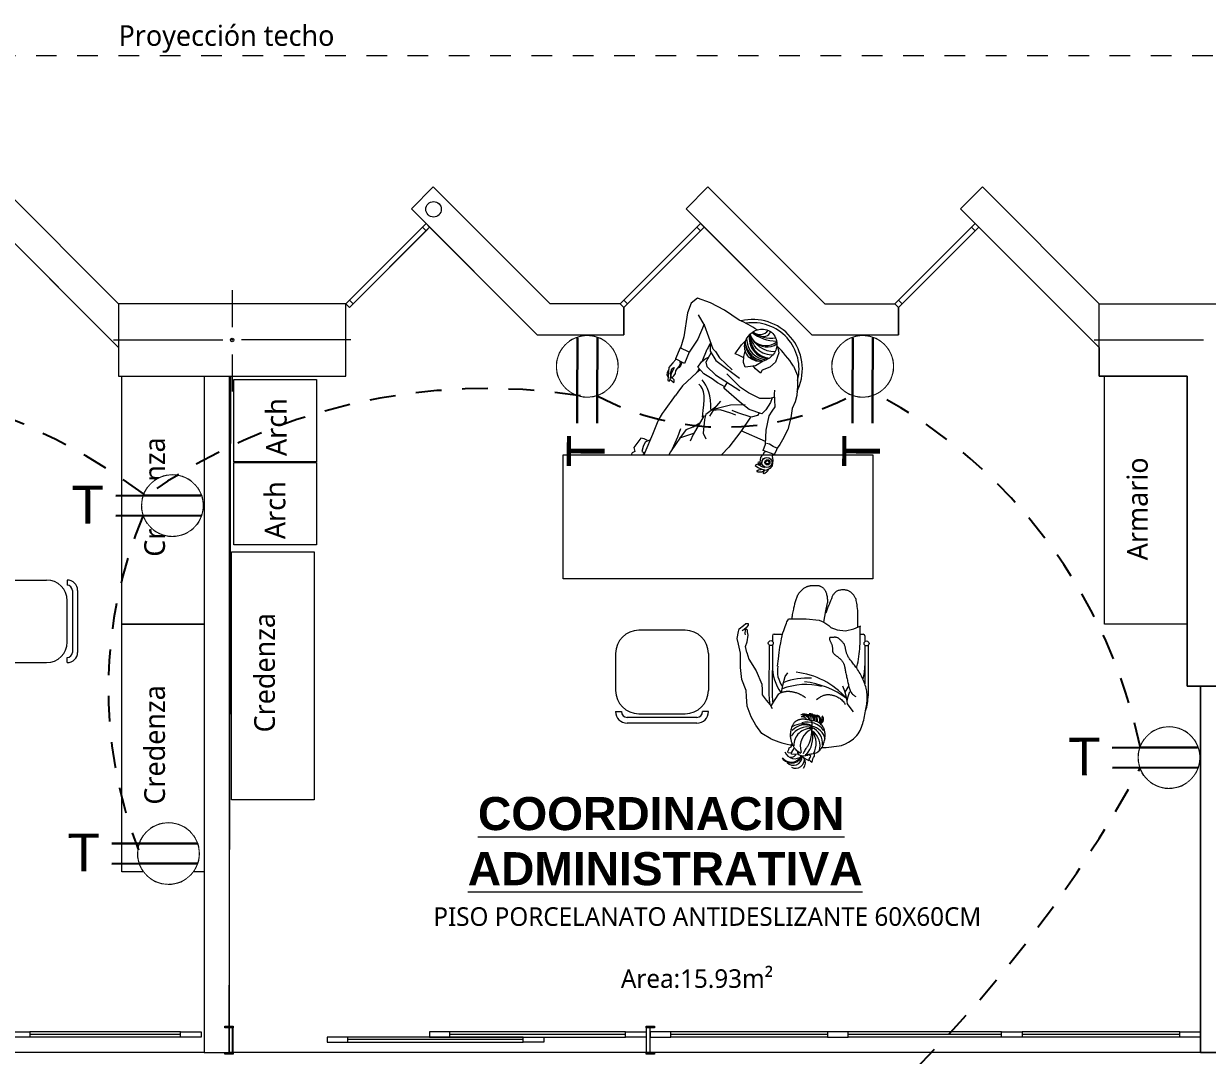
# Model space of a CAD drawing. Header units: metres. Extents: x -17 to 101, y 0 to 79.
# Drawn here: x 65.5 to 71.23, y 26.3 to 31.29 of the extents above; entities that cross this region are included whole.
import ezdxf

# ---------------------------------------------------------------- set-up
doc = ezdxf.new("R2010")
doc.units = ezdxf.units.M
doc.set_wipeout_variables(frame=1)
doc.linetypes.add('CONTINUA', pattern=[0])
doc.linetypes.add('HIDDEN2', pattern=[0.1875, 0.125, -0.0625])
doc.layers.add('Cotas varias El', color=253, linetype='Continuous', lineweight=13)
doc.layers.add('TOMACORRIENTE', color=5, linetype='HIDDEN2', lineweight=30)
doc.styles.add('Generales', font='trebuc.ttf', dxfattribs={"height": 0.1})
doc.styles.add('Santa Rosa 1 50', font='trebuc.ttf')
doc.styles.add('style1', font='arial.ttf', dxfattribs={"height": 0.35})

# ---------------------------------------------------------------- blocks, each defined once
blk = doc.blocks.new('Tomacorriente con puesta a tierra')
at = {"layer": 'TOMACORRIENTE'}
blk.add_lwpolyline([(0.111, 0.0379), (0.1065, 0.0493), (0.1007, 0.0601), (0.0939, 0.0703), (0.086, 0.0798), (0.0772, 0.0883), (0.0676, 0.0959), (0.0572, 0.1024), (0.0462, 0.1079), (0.0346, 0.1121), (0.0227, 0.1151), (0.0106, 0.1168), (-0.0017, 0.1173), (-0.014, 0.1165), (-0.0261, 0.1144), (-0.0379, 0.111), (-0.0493, 0.1065), (-0.0601, 0.1007), (-0.0703, 0.0939), (-0.0798, 0.086), (-0.0883, 0.0772), (-0.0959, 0.0676), (-0.1024, 0.0572), (-0.1079, 0.0462), (-0.1121, 0.0346), (-0.1151, 0.0227), (-0.1168, 0.0106), (-0.1173, -0.0017), (-0.1165, -0.014), (-0.1144, -0.0261), (-0.111, -0.0379), (-0.1065, -0.0493), (-0.1007, -0.0601), (-0.0939, -0.0703), (-0.086, -0.0798), (-0.0772, -0.0883), (-0.0676, -0.0959), (-0.0572, -0.1024), (-0.0462, -0.1079), (-0.0346, -0.1121), (-0.0227, -0.1151), (-0.0106, -0.1168), (0.0017, -0.1173), (0.014, -0.1165), (0.0261, -0.1144), (0.0379, -0.111), (0.0493, -0.1065), (0.0601, -0.1007), (0.0703, -0.0939), (0.0798, -0.086), (0.0883, -0.0772), (0.0959, -0.0676), (0.1024, -0.0572), (0.1079, -0.0462), (0.1121, -0.0346), (0.1151, -0.0227), (0.1168, -0.0106), (0.1173, 0.0017), (0.1165, 0.014), (0.1144, 0.0261)], close=True, dxfattribs=at)
at = {"layer": 'TOMACORRIENTE', "color": 5, "linetype": 'CONTINUA', "style": 'style1', "text_generation_flag": 4}
blk.add_text('T', height=0.1466, rotation=180, dxfattribs=at).set_placement((0.3906, -0.0687))
blk.add_wipeout([(0.111, 0.0379), (0.1065, 0.0493), (0.1007, 0.0601), (0.0939, 0.0703), (0.086, 0.0798), (0.0772, 0.0883), (0.0676, 0.0959), (0.0572, 0.1024), (0.0462, 0.1079), (0.0346, 0.1121), (0.0227, 0.1151), (0.0106, 0.1168), (-0.0017, 0.1173), (-0.014, 0.1165), (-0.0261, 0.1144), (-0.0379, 0.111), (-0.0493, 0.1065), (-0.0601, 0.1007), (-0.0703, 0.0939), (-0.0798, 0.086), (-0.0883, 0.0772), (-0.0959, 0.0676), (-0.1024, 0.0572), (-0.1079, 0.0462), (-0.1121, 0.0346), (-0.1151, 0.0227), (-0.1168, 0.0106), (-0.1173, -0.0017), (-0.1165, -0.014), (-0.1144, -0.0261), (-0.111, -0.0379), (-0.1065, -0.0493), (-0.1007, -0.0601), (-0.0939, -0.0703), (-0.086, -0.0798), (-0.0772, -0.0883), (-0.0676, -0.0959), (-0.0572, -0.1024), (-0.0462, -0.1079), (-0.0346, -0.1121), (-0.0227, -0.1151), (-0.0106, -0.1168), (0.0017, -0.1173), (0.014, -0.1165), (0.0261, -0.1144), (0.0379, -0.111), (0.0493, -0.1065), (0.0601, -0.1007), (0.0703, -0.0939), (0.0798, -0.086), (0.0883, -0.0772), (0.0959, -0.0676), (0.1024, -0.0572), (0.1079, -0.0462), (0.1121, -0.0346), (0.1151, -0.0227), (0.1168, -0.0106), (0.1173, 0.0017), (0.1165, 0.014), (0.1144, 0.0261)]).dxf.layer = 'TOMACORRIENTE'
at = {"layer": 'TOMACORRIENTE', "color": 5, "linetype": 'CONTINUA'}
for p, q in [((-0.1107, 0.0388), (0.2197, 0.0388)), ((-0.1107, -0.0388), (0.2197, -0.0388))]:
    blk.add_line(p, q, dxfattribs=at)

msp = doc.modelspace()

# ---------------------------------------------------------------- linework, layer by layer
at = {"layer": 'Cotas varias El', "linetype": 'Continuous'}
for p, q in [((67.0577, 29.934), (67.4466, 30.3229)), ((67.093, 29.934), (67.4466, 30.2875)), ((67.4466, 30.3229), (67.4289, 30.3052)), ((67.4289, 30.3052), (67.4466, 30.2875)), ((67.4466, 30.3229), (67.4642, 30.3052)), ((67.4466, 30.2875), (67.4642, 30.3052)), ((68.3877, 29.9339), (68.7766, 30.3228)), ((68.423, 29.9339), (68.7766, 30.2875)), ((68.7766, 30.3228), (68.7589, 30.3052)), ((68.7589, 30.3052), (68.7766, 30.2875)), ((68.7766, 30.3228), (68.7943, 30.3052)), ((68.7766, 30.2875), (68.7943, 30.3052)), ((69.7177, 29.9339), (70.1066, 30.3228)), ((69.7531, 29.9339), (70.1066, 30.2875)), ((70.1066, 30.3228), (70.0889, 30.3052)), ((70.0889, 30.3052), (70.1066, 30.2875)), ((70.1066, 30.3228), (70.1243, 30.3052)), ((70.1066, 30.2875), (70.1243, 30.3052)), ((66.5077, 30.0005), (66.5077, 29.8205)), ((67.0753, 29.9163), (67.0577, 29.934)), ((67.093, 29.934), (67.0753, 29.9516)), ((67.0753, 29.9163), (67.093, 29.934)), ((68.423, 29.9339), (68.4054, 29.9516)), ((68.4054, 29.9163), (68.423, 29.9339)), ((69.7531, 29.9339), (69.7354, 29.9516)), ((69.7354, 29.9163), (69.7531, 29.9339)), ((65.9327, 29.759), (66.4627, 29.759)), ((67.0827, 29.759), (66.5527, 29.759)), ((70.6827, 29.759), (71.2127, 29.759)), ((66.5077, 29.689), (66.5077, 29.509)), ((66.5077, 26.4298), (66.5077, 26.3098)), ((68.5327, 26.3098), (68.5327, 26.4298)), ((66.2576, 26.4098), (65.5276, 26.4098)), ((66.2576, 26.3973), (65.5276, 26.3973)), ((66.2576, 26.3848), (65.5276, 26.3848)), ((67.9177, 26.3848), (67.0677, 26.3848)), ((67.9177, 26.3723), (67.0677, 26.3723)), ((68.4127, 26.4098), (67.5627, 26.4098)), ((68.4127, 26.3973), (67.5627, 26.3973)), ((67.5627, 26.3848), (68.4127, 26.3848)), ((69.391, 26.4098), (68.6327, 26.4098)), ((69.391, 26.3973), (68.6327, 26.3973)), ((69.391, 26.3848), (68.6327, 26.3848)), ((70.2343, 26.4098), (69.491, 26.4098)), ((70.2343, 26.3973), (69.491, 26.3973)), ((70.2343, 26.3848), (69.491, 26.3848)), ((71.0977, 26.4098), (70.3343, 26.4098)), ((71.0977, 26.3973), (70.3343, 26.3973)), ((71.0977, 26.3848), (70.3343, 26.3848)), ((67.0677, 26.3598), (67.9177, 26.3598))]:
    msp.add_line(p, q, dxfattribs=at)
at = {"layer": 'Cotas varias El', "ltscale": 0.05}
for p, q in [((68.3877, 29.9339), (68.4054, 29.9163)), ((68.3877, 29.9339), (68.4054, 29.9163)), ((69.7177, 29.9339), (69.7354, 29.9163)), ((69.7177, 29.9339), (69.7354, 29.9163)), ((68.4054, 29.9163), (68.4054, 29.7839)), ((69.7354, 29.9163), (69.7354, 29.7839)), ((67.9855, 29.7839), (68.4054, 29.7839))]:
    msp.add_line(p, q, dxfattribs=at)
at = {"layer": 'Cotas varias El'}
for p, q in [((68.7954, 29.8299), (68.7658, 29.8806)), ((68.7931, 29.8349), (68.7628, 29.763)), ((68.8381, 29.7139), (68.7954, 29.8299)), ((68.7628, 29.763), (68.7218, 29.6999)), ((68.6779, 29.7209), (68.6555, 29.6671)), ((68.7218, 29.6999), (68.6779, 29.7209)), ((68.7218, 29.6999), (68.6983, 29.6446)), ((68.7837, 29.6552), (68.809, 29.7137)), ((68.8229, 29.741), (68.8236, 29.7051)), ((68.8236, 29.7051), (68.8504, 29.6596)), ((68.6983, 29.6446), (68.6555, 29.6671)), ((68.8504, 29.6596), (68.9655, 29.5737)), ((68.7619, 29.6048), (68.7689, 29.6211)), ((69.244, 29.5102), (69.2495, 29.5231)), ((68.8638, 29.4289), (68.8359, 29.4213)), ((68.9217, 29.4435), (68.8638, 29.4289)), ((68.9929, 29.4457), (68.9217, 29.4435)), ((69.0915, 29.2679), (68.9732, 29.3191)), ((69.1246, 28.3276), (69.1245, 28.3006)), ((69.1326, 28.3356), (69.1741, 28.3355)), ((69.5499, 28.3342), (69.5646, 28.3342)), ((69.5726, 28.3262), (69.5725, 28.2991)), ((69.1084, 28.2827), (69.1076, 28.0387)), ((69.1244, 28.2827), (69.1236, 28.0387)), ((69.5724, 28.2812), (69.5718, 28.0949)), ((69.5884, 28.2812), (69.5876, 28.0372)), ((69.0009, 28.2465), (69.0098, 28.2146)), ((69.0098, 28.2146), (69.0451, 28.1581)), ((69.0451, 28.1581), (69.0732, 28.0922)), ((69.0732, 28.0922), (69.0755, 28.0659)), ((69.0755, 28.0659), (69.075, 28.0412)), ((69.075, 28.0412), (69.0946, 28.0147)), ((69.0946, 28.0147), (69.113, 27.9928)), ((69.113, 27.9928), (69.1226, 27.9758)), ((69.517, 27.959), (69.487, 28)), ((69.0442, 27.8952), (69.0208, 27.9354)), ((69.0728, 27.854), (69.0442, 27.8952)), ((69.116, 27.8276), (69.0728, 27.854)), ((66.3727, 26.3098), (66.4927, 26.3098)), ((71.1977, 26.3098), (71.3177, 26.3098))]:
    msp.add_line(p, q, dxfattribs=at)
at = {"layer": 'Cotas varias El', "linetype": 'ByBlock'}
for p, q in [((65.4089, 28.597), (65.6089, 28.597)), ((65.7089, 28.597), (65.7089, 28.572)), ((65.7089, 28.297), (65.7089, 28.497)), ((65.7339, 28.547), (65.7339, 28.247)), ((65.7589, 28.547), (65.7589, 28.247)), ((68.7021, 28.3541), (68.4771, 28.3541)), ((65.7089, 28.197), (65.7089, 28.222)), ((68.3646, 28.2416), (68.3646, 28.0623)), ((68.8146, 28.2416), (68.8146, 28.0623)), ((65.4089, 28.197), (65.6089, 28.197)), ((68.3646, 27.9603), (68.3927, 27.9603)), ((68.7584, 27.9322), (68.4209, 27.9322)), ((68.4771, 27.9498), (68.7021, 27.9498)), ((68.8146, 27.9603), (68.7865, 27.9603)), ((68.7584, 27.9041), (68.4209, 27.9041))]:
    msp.add_line(p, q, dxfattribs=at)
at = {"layer": 'Cotas varias El', "linetype": 'HIDDEN2', "ltscale": 0.5}
msp.add_lwpolyline([(85.6577, 29.9339), (85.6577, 31.1339), (56.8577, 31.1339), (56.8577, 29.9339)], dxfattribs=at)
at = {"layer": 'Cotas varias El', "ltscale": 0.05}
for points in [[(65.9577, 29.9339), (65.392, 30.4996)], [(67.4819, 30.4996), (67.3759, 30.3935)], [(68.0476, 29.9339), (67.4819, 30.4996)], [(68.8119, 30.4996), (68.7059, 30.3935)], [(69.3776, 29.9339), (68.8119, 30.4996)], [(70.142, 30.4996), (70.0359, 30.3935)], [(70.7077, 29.9339), (70.142, 30.4996)], [(65.2859, 30.3935), (65.9577, 29.7218)], [(67.3759, 30.3935), (67.9855, 29.7839)], [(68.7059, 30.3935), (69.3155, 29.7839)], [(70.0359, 30.3935), (70.7077, 29.7218)], [(68.3877, 29.9339), (68.0476, 29.9339)], [(69.3776, 29.9339), (69.7177, 29.9339)], [(69.3155, 29.7839), (69.7354, 29.7839)]]:
    msp.add_lwpolyline(points, dxfattribs=at)
at = {"layer": 'Cotas varias El'}
for points in [[(66.3727, 29.5839), (66.3727, 26.3098), (61.7276, 26.3098), (61.7276, 29.584), (62.3077, 29.584), (62.3076, 29.9339), (62.3253, 29.9162), (62.7142, 30.3051), (63.2355, 29.7839), (63.6553, 29.7839), (63.6553, 29.9162), (64.0443, 30.3051), (64.5655, 29.7839), (64.9854, 29.7839), (64.9854, 29.9162), (65.3743, 30.3051), (65.9576, 29.7218), (65.9576, 29.5839), (66.3727, 29.5839)], [(71.1977, 26.3098), (66.4927, 26.3098), (66.5014, 29.5839), (67.0576, 29.5839), (67.0576, 29.9339), (67.0753, 29.9162), (67.4642, 30.3051), (67.9855, 29.7839), (68.4053, 29.7839), (68.4053, 29.9162), (68.7943, 30.3051), (69.3155, 29.7839), (69.7354, 29.7839), (69.7354, 29.9162), (70.1243, 30.3051), (70.7076, 29.7218), (70.7076, 29.5839), (71.1326, 29.5839), (71.1324, 28.0839), (71.1977, 28.0839), (71.1977, 26.3098)], [(68.963, 29.8556), (68.8922, 29.903), (68.8249, 29.9383), (68.7617, 29.9608), (68.7306, 29.9377), (68.7135, 29.8896), (68.6951, 29.7737), (68.6787, 29.7197)], [(68.9854, 29.6718), (68.9602, 29.6858), (68.9446, 29.6914), (68.9533, 29.7059), (68.9634, 29.7198), (68.9754, 29.7357), (68.9953, 29.7562)], [(68.8272, 29.6989), (68.8023, 29.6516), (68.8072, 29.6298), (68.8483, 29.5901), (68.9661, 29.5137)], [(68.8381, 29.7139), (68.8479, 29.703), (68.8688, 29.673), (68.93, 29.6145)], [(69.0802, 29.6557), (69.0423, 29.634), (69.0055, 29.6295), (68.992, 29.6268), (68.985, 29.6494), (68.9856, 29.6793), (68.992, 29.7046)], [(69.1489, 29.7275), (69.1551, 29.6968), (69.1392, 29.6522), (69.1125, 29.6266), (69.0748, 29.6124), (69.067, 29.5976), (69.042, 29.6191), (69.0303, 29.6358)], [(68.6565, 29.6646), (68.6419, 29.6477), (68.63, 29.6352), (68.6227, 29.6261), (68.6208, 29.6045), (68.6195, 29.5821), (68.618, 29.5634), (68.624, 29.5595), (68.6288, 29.5668), (68.6317, 29.5853), (68.6313, 29.597), (68.6376, 29.6187), (68.6443, 29.6242), (68.6489, 29.6256), (68.6441, 29.614), (68.6367, 29.6035), (68.6323, 29.5896), (68.633, 29.58), (68.6384, 29.577), (68.6476, 29.585), (68.6545, 29.5963), (68.6573, 29.6097), (68.6626, 29.6199), (68.6719, 29.6286), (68.6786, 29.6436), (68.6769, 29.6555)], [(68.6849, 29.6514), (68.6813, 29.6374), (68.6723, 29.6264), (68.6616, 29.6186)], [(68.8935, 29.5319), (68.8586, 29.5514), (68.8318, 29.5708), (68.7923, 29.5946), (68.7638, 29.6269), (68.781, 29.6527), (68.798, 29.668), (68.814, 29.6756)], [(65.9727, 28.384), (65.9727, 29.584), (66.3727, 29.584), (66.3727, 28.384), (65.9727, 28.384)], [(66.3727, 29.584), (66.3727, 26.3098)], [(66.4927, 29.584), (66.4927, 26.3098)], [(68.6215, 29.6139), (68.6149, 29.5996), (68.6134, 29.5896), (68.6191, 29.5793)], [(68.7742, 29.6151), (68.7564, 29.6002), (68.6885, 29.5365), (68.6655, 29.507), (68.6547, 29.4908)], [(69.1366, 29.4825), (69.1117, 29.4762), (69.0638, 29.4757), (69.0082, 29.503), (68.9698, 29.5293), (68.9032, 29.5953)], [(69.2263, 29.6329), (69.2464, 29.5865), (69.2462, 29.5363), (69.2423, 29.49), (69.2342, 29.4603), (69.2201, 29.4276), (69.2139, 29.3821), (69.1985, 29.3248), (69.1736, 29.276), (69.1604, 29.253), (69.1466, 29.2354), (69.141, 29.2198), (69.1333, 29.205), (69.0797, 29.224), (69.0908, 29.2552), (69.0944, 29.3217), (69.1093, 29.3917), (69.1225, 29.4147), (69.1371, 29.4346), (69.1363, 29.4675), (69.1338, 29.496), (69.1357, 29.5154)], [(70.7327, 28.384), (70.7327, 29.584), (71.1327, 29.584), (71.1327, 28.384), (70.7327, 28.384)], [(66.9163, 29.1684), (66.5163, 29.1684), (66.5163, 29.5684), (66.9163, 29.5684), (66.9163, 29.1684)], [(68.6289, 29.5675), (68.6368, 29.5619), (68.6418, 29.5568), (68.647, 29.553), (68.6491, 29.5571), (68.649, 29.5658), (68.6421, 29.5728), (68.6379, 29.5741), (68.6349, 29.5782)], [(68.785, 29.3856), (68.7897, 29.4169), (68.7928, 29.4445), (68.7941, 29.4686), (68.7934, 29.4894), (68.7907, 29.5072), (68.7856, 29.5224), (68.778, 29.535), (68.7678, 29.5455)], [(68.8265, 29.4221), (68.826, 29.4458), (68.8241, 29.4678), (68.8208, 29.4882), (68.8161, 29.507), (68.81, 29.5241), (68.8026, 29.5396), (68.7937, 29.5534), (68.7835, 29.5656)], [(69.1232, 29.4786), (69.1154, 29.4565), (69.0927, 29.4202), (69.0735, 29.4013), (69.012, 29.4232), (68.9739, 29.4509), (68.8896, 29.5262), (68.9071, 29.5528)], [(68.6021, 29.4165), (68.6547, 29.4908)], [(68.5033, 29.2029), (68.5081, 29.2163), (68.5446, 29.303), (68.5706, 29.3679), (68.5917, 29.4031), (68.6021, 29.4165)], [(68.8482, 29.4345), (68.8025, 29.398)], [(68.8734, 29.4631), (68.8435, 29.4286), (68.8196, 29.3894)], [(68.9469, 29.3943), (68.9232, 29.4053), (68.8711, 29.4213), (68.8343, 29.4168)], [(69.0609, 29.4058), (69.0514, 29.3934), (69.0216, 29.3853), (68.9561, 29.4061), (68.9302, 29.4178)], [(68.7065, 29.3252), (68.7399, 29.3389), (68.7726, 29.3586)], [(68.7937, 29.3939), (68.7408, 29.3016), (68.7266, 29.2696)], [(68.8014, 29.3997), (68.7949, 29.3735), (68.7885, 29.3074), (68.8016, 29.2799)], [(69.0186, 29.385), (68.9713, 29.3164), (68.9129, 29.2403), (68.8783, 29.2029)], [(68.7065, 29.3252), (68.6794, 29.2892), (68.6313, 29.218), (68.6234, 29.2029)], [(68.6794, 29.3291), (68.665, 29.2887), (68.6383, 29.2298)], [(68.7426, 29.3066), (68.7136, 29.297), (68.6845, 29.2874), (68.6751, 29.2851)], [(68.5194, 29.2721), (68.5026, 29.2809), (68.4865, 29.2838), (68.4533, 29.2387), (68.458, 29.2199), (68.4443, 29.2134), (68.4396, 29.2029)], [(68.5322, 29.2761), (68.5082, 29.2647), (68.4976, 29.2428), (68.492, 29.2192), (68.5063, 29.2113)], [(69.1463, 29.2353), (69.1286, 29.2439), (69.1102, 29.2546), (69.0954, 29.2571)], [(68.1114, 29.2029), (69.6114, 29.2029), (69.6114, 28.6029), (68.1114, 28.6029), (68.1114, 29.2029)], [(68.4987, 29.2029), (68.5072, 29.2138)], [(69.1282, 29.2065), (69.1238, 29.1942), (69.1259, 29.177), (69.1227, 29.1495), (69.1115, 29.1363), (69.0927, 29.1274), (69.0747, 29.1322), (69.0556, 29.1406), (69.0428, 29.1485), (69.0442, 29.1545), (69.0508, 29.1571), (69.0566, 29.155), (69.0651, 29.1512), (69.0682, 29.1484), (69.0762, 29.1456), (69.0821, 29.1435), (69.0864, 29.142)], [(69.0919, 29.2195), (69.0827, 29.2121), (69.0791, 29.2043), (69.0721, 29.1962), (69.0674, 29.1897), (69.0629, 29.1672), (69.062, 29.1577), (69.0666, 29.1569), (69.0731, 29.1636), (69.078, 29.1826), (69.0817, 29.1887)], [(66.9163, 28.7666), (66.5163, 28.7666), (66.5163, 29.1666), (66.9163, 29.1666), (66.9163, 28.7666)], [(69.0886, 29.1284), (69.0819, 29.1237), (69.0722, 29.1192), (69.0619, 29.1183), (69.0525, 29.1187), (69.05, 29.1215), (69.0497, 29.1262), (69.0569, 29.1311), (69.064, 29.1326), (69.0679, 29.1322), (69.0737, 29.1332)], [(69.0623, 29.1658), (69.056, 29.168), (69.0539, 29.1648), (69.0548, 29.1604), (69.06, 29.1551), (69.0626, 29.1527)], [(69.0768, 29.1531), (69.0726, 29.1581), (69.0693, 29.1603)], [(69.1048, 29.1331), (69.1018, 29.1262), (69.0954, 29.1194), (69.0883, 29.1134), (69.0845, 29.1113), (69.0812, 29.1134), (69.0813, 29.1179), (69.0828, 29.1219), (69.0862, 29.1272)], [(66.5051, 27.5336), (66.5051, 28.7336), (66.9051, 28.7336), (66.9051, 27.5336), (66.5051, 27.5336)], [(69.2184, 28.4088), (69.2187, 28.4109), (69.2193, 28.4143), (69.2201, 28.4188), (69.2211, 28.4242), (69.2222, 28.4303), (69.2234, 28.4368), (69.2247, 28.4434), (69.226, 28.4498), (69.2273, 28.456), (69.2285, 28.4618), (69.2298, 28.4674), (69.231, 28.4727), (69.2323, 28.4778), (69.2336, 28.4828), (69.2349, 28.4877), (69.2362, 28.4925), (69.2376, 28.4974), (69.2391, 28.5022), (69.2406, 28.5069), (69.2423, 28.5116), (69.2441, 28.5161), (69.246, 28.5206), (69.2481, 28.5249), (69.2505, 28.529), (69.253, 28.533), (69.2558, 28.5367), (69.2586, 28.5403), (69.2617, 28.5436), (69.2647, 28.5468), (69.2679, 28.5497), (69.271, 28.5523), (69.2741, 28.5548), (69.2772, 28.557), (69.2802, 28.5589), (69.2831, 28.5607), (69.2859, 28.5623), (69.2887, 28.5636), (69.2914, 28.5649), (69.2941, 28.5659), (69.2967, 28.5669), (69.2993, 28.5677), (69.3018, 28.5684), (69.3043, 28.569), (69.3068, 28.5695), (69.3093, 28.57), (69.3119, 28.5703), (69.3145, 28.5706), (69.3171, 28.5708), (69.3198, 28.571), (69.3226, 28.5711), (69.3254, 28.5712), (69.3281, 28.5713), (69.3308, 28.5713), (69.3335, 28.5713), (69.336, 28.5712), (69.3384, 28.5711), (69.3406, 28.571), (69.3427, 28.5709), (69.3448, 28.5707), (69.3467, 28.5704), (69.3487, 28.57), (69.3507, 28.5695), (69.3527, 28.5688), (69.3549, 28.568), (69.3572, 28.567), (69.3596, 28.5658), (69.3621, 28.5644), (69.3646, 28.5628), (69.3671, 28.561), (69.3695, 28.559), (69.3719, 28.5568), (69.3742, 28.5543), (69.3763, 28.5517), (69.3783, 28.5487), (69.3802, 28.5456), (69.3818, 28.5423), (69.3834, 28.5387), (69.3848, 28.5349), (69.386, 28.531), (69.3871, 28.5268), (69.3881, 28.5224), (69.3889, 28.5179), (69.3896, 28.5132), (69.3902, 28.5083), (69.3906, 28.5032), (69.391, 28.498), (69.3913, 28.4927), (69.3915, 28.4872)], [(69.5385, 28.3688), (69.5387, 28.3886), (69.5386, 28.4064), (69.5384, 28.4222), (69.5379, 28.4363), (69.5373, 28.4487), (69.5365, 28.4596), (69.5356, 28.4693), (69.5345, 28.4777), (69.5334, 28.4852), (69.5321, 28.4917), (69.5307, 28.4974), (69.5292, 28.5024), (69.5276, 28.5068), (69.5259, 28.5108), (69.524, 28.5143), (69.5221, 28.5176), (69.5201, 28.5208), (69.518, 28.5237), (69.5158, 28.5266), (69.5135, 28.5292), (69.5111, 28.5317), (69.5087, 28.5341), (69.5061, 28.5363), (69.5036, 28.5383), (69.5009, 28.5401), (69.4982, 28.5419), (69.4954, 28.5434), (69.4924, 28.5448), (69.4893, 28.546), (69.4861, 28.547), (69.4827, 28.5478), (69.479, 28.5485), (69.4751, 28.549), (69.4711, 28.5493), (69.467, 28.5494), (69.4628, 28.5493), (69.4585, 28.549), (69.4544, 28.5485), (69.4504, 28.5478), (69.4465, 28.5468), (69.4428, 28.5456), (69.4394, 28.5442), (69.4361, 28.5426), (69.4331, 28.5407), (69.4303, 28.5387), (69.4277, 28.5365), (69.4253, 28.5342), (69.4231, 28.5317), (69.4211, 28.529), (69.4192, 28.5262), (69.4175, 28.5233), (69.4159, 28.5202), (69.4144, 28.517), (69.4129, 28.5137), (69.4115, 28.5103), (69.4101, 28.5067), (69.4087, 28.5031), (69.4073, 28.4993), (69.4058, 28.4955), (69.4042, 28.4915), (69.4026, 28.4875), (69.4009, 28.4833), (69.3991, 28.479), (69.3972, 28.4746), (69.3951, 28.47), (69.3931, 28.4654), (69.391, 28.4607), (69.389, 28.4559), (69.3873, 28.4511), (69.3857, 28.4462), (69.3845, 28.4413), (69.3838, 28.4364)], [(69.3736, 28.3924), (69.3823, 28.4472), (69.3915, 28.4872)], [(65.9727, 27.184), (65.9727, 28.384), (66.3727, 28.384), (66.3727, 27.184), (65.9727, 27.184)], [(69.0208, 27.9354), (69.0019, 27.9871), (68.9989, 28.0326), (68.9969, 28.0621), (68.9761, 28.1148), (68.9694, 28.174), (68.969, 28.2431), (68.9605, 28.2866), (68.9529, 28.314), (68.9593, 28.3478), (68.9638, 28.3614), (68.9838, 28.377), (68.9962, 28.3863), (69.0065, 28.3859), (69.0076, 28.3793), (68.9978, 28.3653), (68.987, 28.358), (68.9783, 28.351)], [(69.1497, 28.1797), (69.1533, 28.2152), (69.157, 28.2457), (69.1608, 28.2715), (69.1645, 28.2934), (69.1682, 28.3119), (69.1719, 28.3275), (69.1755, 28.3408), (69.179, 28.3524), (69.1824, 28.3628), (69.1857, 28.3721), (69.1889, 28.3804), (69.1919, 28.3877), (69.1948, 28.3942), (69.1975, 28.3997), (69.2001, 28.4046), (69.2026, 28.4086)], [(69.2026, 28.4086), (69.2878, 28.4098), (69.3508, 28.4028)], [(69.3508, 28.4028), (69.3736, 28.3924), (69.3984, 28.3763), (69.4104, 28.3644)], [(69.0023, 28.3565), (68.9955, 28.359), (68.9926, 28.3563), (68.992, 28.3538), (68.9913, 28.3375), (68.993, 28.3325)], [(69.0009, 28.2465), (68.9938, 28.2749), (69.0016, 28.298), (69.0065, 28.3293), (69.0042, 28.3455), (69.0031, 28.3547), (69.0023, 28.3565)], [(69.4071, 28.3677), (69.4387, 28.356), (69.4781, 28.3516), (69.5189, 28.3604), (69.5525, 28.3753)], [(69.5326, 28.1726), (69.5337, 28.1766), (69.5366, 28.1891), (69.539, 28.2015), (69.5412, 28.214), (69.5431, 28.2266), (69.5447, 28.2391), (69.5461, 28.2517), (69.5473, 28.2641), (69.5482, 28.2764), (69.5489, 28.2887), (69.5494, 28.3007), (69.5497, 28.3125), (69.5499, 28.3239), (69.5499, 28.335), (69.5499, 28.3454), (69.5498, 28.3553), (69.5497, 28.3645), (69.5495, 28.3729)], [(69.4594, 27.7967), (69.4777, 27.8042), (69.4931, 27.8119), (69.5061, 27.8198), (69.5169, 27.8277), (69.5258, 27.8358), (69.5332, 27.8439), (69.5394, 27.8521), (69.5445, 27.8603), (69.5491, 27.8686), (69.553, 27.8769), (69.5564, 27.8853), (69.5595, 27.8937), (69.5621, 27.9022), (69.5645, 27.9108), (69.5666, 27.9194), (69.5686, 27.9281), (69.5706, 27.9369), (69.5724, 27.9457), (69.5742, 27.9545), (69.5758, 27.9632), (69.5773, 27.9718), (69.5787, 27.9802), (69.5799, 27.9884), (69.581, 27.9962), (69.582, 28.0037), (69.5827, 28.011), (69.5833, 28.018), (69.5836, 28.0248), (69.5837, 28.0316), (69.5835, 28.0383), (69.5831, 28.045), (69.5823, 28.0519), (69.5813, 28.0588), (69.5799, 28.066), (69.5783, 28.0732), (69.5763, 28.0805), (69.5742, 28.0878), (69.5717, 28.0952), (69.569, 28.1026), (69.5661, 28.1099), (69.563, 28.1172), (69.5597, 28.1243), (69.5562, 28.1314), (69.5526, 28.1383), (69.5489, 28.1451), (69.545, 28.1516), (69.5411, 28.1579), (69.5371, 28.164), (69.5331, 28.1698), (69.5291, 28.1753), (69.5251, 28.1805), (69.5212, 28.1856), (69.5174, 28.1903), (69.5137, 28.1949), (69.5102, 28.1993), (69.5069, 28.2035), (69.5038, 28.2075), (69.501, 28.2114), (69.4983, 28.2152), (69.4959, 28.2188), (69.4936, 28.2224), (69.4916, 28.2259), (69.4897, 28.2293), (69.488, 28.2326), (69.4864, 28.2359), (69.485, 28.2392), (69.4838, 28.2425), (69.4827, 28.2458), (69.4817, 28.249), (69.4808, 28.2523), (69.48, 28.2555), (69.4793, 28.2588), (69.4787, 28.2621), (69.4782, 28.2654), (69.4776, 28.2686), (69.477, 28.2719), (69.4762, 28.2751), (69.4753, 28.2783), (69.4742, 28.2814), (69.4729, 28.2844), (69.4712, 28.2874), (69.4693, 28.2902), (69.4672, 28.293), (69.465, 28.2957), (69.4626, 28.2982), (69.4602, 28.3007), (69.4577, 28.3031), (69.4553, 28.3054), (69.4529, 28.3076), (69.4506, 28.3097), (69.4483, 28.3117), (69.446, 28.3135), (69.4437, 28.3151), (69.4415, 28.3165), (69.4391, 28.3176), (69.4368, 28.3185), (69.4343, 28.3192), (69.4318, 28.3196), (69.4293, 28.3198), (69.4268, 28.3198), (69.4242, 28.3197), (69.4218, 28.3196), (69.4193, 28.3195), (69.4169, 28.3194), (69.4146, 28.3194), (69.4125, 28.3193), (69.4104, 28.3194), (69.4085, 28.3193), (69.4068, 28.3192), (69.4052, 28.3191), (69.4038, 28.3188), (69.4026, 28.3183), (69.4017, 28.3177), (69.401, 28.3168), (69.4005, 28.3158), (69.4002, 28.3146), (69.4002, 28.3132), (69.4004, 28.3116), (69.4008, 28.3098), (69.4015, 28.3078), (69.4023, 28.3057), (69.4034, 28.3033), (69.4046, 28.3009), (69.4058, 28.2983), (69.4071, 28.2957), (69.4084, 28.293), (69.4097, 28.2904), (69.4108, 28.2878), (69.4117, 28.2852), (69.4126, 28.2827), (69.4132, 28.2802), (69.4138, 28.2778), (69.4142, 28.2754), (69.4145, 28.273), (69.4148, 28.2707), (69.4149, 28.2684), (69.415, 28.2661), (69.415, 28.2639), (69.415, 28.2617), (69.415, 28.2595), (69.4151, 28.2574), (69.4152, 28.2554), (69.4154, 28.2534), (69.4157, 28.2514), (69.4162, 28.2496), (69.4168, 28.2478), (69.4176, 28.246), (69.4186, 28.2442), (69.4198, 28.2425), (69.4213, 28.2407), (69.4231, 28.2388), (69.4252, 28.2369), (69.4276, 28.2349), (69.4302, 28.2328), (69.4331, 28.2306), (69.4361, 28.2285), (69.4391, 28.2262), (69.4422, 28.224), (69.4452, 28.2217), (69.448, 28.2194), (69.4507, 28.2172), (69.4532, 28.215), (69.4555, 28.2128), (69.4576, 28.2106), (69.4595, 28.2084), (69.4613, 28.2063), (69.463, 28.2041), (69.4645, 28.202), (69.4658, 28.1998), (69.4671, 28.1976), (69.4682, 28.1953), (69.4692, 28.1929), (69.4702, 28.1904), (69.4711, 28.1876), (69.472, 28.1846), (69.4729, 28.1813), (69.4737, 28.1778), (69.4745, 28.1739), (69.4754, 28.1697), (69.4763, 28.1653), (69.4772, 28.1606), (69.4781, 28.1557), (69.4791, 28.1507), (69.4801, 28.1455), (69.4812, 28.1402), (69.4824, 28.1347), (69.4836, 28.1292), (69.4849, 28.1237), (69.4861, 28.1181), (69.4874, 28.1125), (69.4886, 28.107), (69.4899, 28.1015), (69.4911, 28.0961), (69.4923, 28.0908), (69.4935, 28.0856), (69.4948, 28.0807), (69.4961, 28.0759), (69.4974, 28.0713), (69.4989, 28.067), (69.5005, 28.0629), (69.5022, 28.0591), (69.5042, 28.0555), (69.5065, 28.052), (69.5094, 28.0485), (69.5128, 28.045), (69.517, 28.0412), (69.522, 28.0371), (69.5279, 28.0326)], [(69.1679, 28.0528), (69.175, 28.0882), (69.1857, 28.1298), (69.1984, 28.1482)], [(69.1197, 27.9889), (69.1294, 28.0058), (69.1372, 28.019), (69.1435, 28.0291), (69.1485, 28.0365), (69.1524, 28.0418), (69.1557, 28.0454), (69.1584, 28.0477), (69.1609, 28.0494), (69.1634, 28.0508), (69.166, 28.052), (69.1686, 28.053), (69.1712, 28.0539), (69.1738, 28.0547), (69.1764, 28.0553), (69.1789, 28.0559), (69.1814, 28.0564), (69.1838, 28.0569), (69.1862, 28.0573), (69.1885, 28.0577), (69.1907, 28.058), (69.193, 28.0583), (69.1952, 28.0585), (69.1975, 28.0587), (69.1998, 28.0587), (69.2021, 28.0587), (69.2044, 28.0586), (69.2069, 28.0585), (69.2094, 28.0582), (69.2121, 28.0579), (69.2149, 28.0575), (69.2178, 28.057), (69.2209, 28.0564), (69.2242, 28.0557), (69.2276, 28.0549), (69.2312, 28.054), (69.235, 28.053), (69.2389, 28.0518), (69.2429, 28.0505), (69.2471, 28.049), (69.2515, 28.0473), (69.2559, 28.0454), (69.2604, 28.0434), (69.2649, 28.0411), (69.2692, 28.0387), (69.2734, 28.0361), (69.2774, 28.0333), (69.2811, 28.0304), (69.2844, 28.0272)], [(69.3384, 28.0182), (69.3445, 28.0233), (69.3499, 28.0274), (69.3549, 28.0307), (69.3594, 28.0333), (69.3635, 28.0353), (69.3673, 28.0368), (69.3707, 28.038), (69.3739, 28.039), (69.377, 28.0398), (69.3798, 28.0406), (69.3826, 28.0412), (69.3852, 28.0417), (69.3879, 28.0422), (69.3905, 28.0425), (69.3932, 28.0426), (69.3959, 28.0427), (69.3987, 28.0426), (69.4016, 28.0424), (69.4046, 28.042), (69.4077, 28.0416), (69.4108, 28.041), (69.4141, 28.0403), (69.4173, 28.0396), (69.4206, 28.0387), (69.424, 28.0377), (69.4274, 28.0365), (69.4309, 28.0352), (69.4345, 28.0337), (69.4382, 28.0319), (69.442, 28.0299), (69.4459, 28.0275), (69.4501, 28.0247), (69.4543, 28.0216), (69.4586, 28.0181), (69.4628, 28.0144), (69.4667, 28.0104), (69.4701, 28.0063), (69.473, 28.0021), (69.4751, 27.998), (69.4763, 27.9938)], [(69.4875, 27.9987), (69.4832, 28.0282), (69.4759, 28.0595), (69.4648, 28.0837)], [(69.4771, 28.0542), (69.4915, 28.0786), (69.494, 28.0831)], [(69.4861, 28.01), (69.4916, 28.0338), (69.4999, 28.0581)], [(69.2617, 27.7566), (69.254, 27.7621), (69.2477, 27.7668), (69.2427, 27.7709), (69.2386, 27.7746), (69.2354, 27.7779), (69.2329, 27.7809), (69.2308, 27.7837), (69.229, 27.7865), (69.2275, 27.7894), (69.226, 27.7923), (69.2246, 27.7952), (69.2233, 27.7983), (69.2221, 27.8014), (69.2209, 27.8046), (69.2197, 27.8078), (69.2186, 27.8111), (69.2175, 27.8145), (69.2164, 27.818), (69.2153, 27.8217), (69.2144, 27.8254), (69.2136, 27.8294), (69.2129, 27.8336), (69.2125, 27.838), (69.2123, 27.8426), (69.2124, 27.8475), (69.2127, 27.8526), (69.2132, 27.8579), (69.2139, 27.8631), (69.2147, 27.8682), (69.2157, 27.8732), (69.2168, 27.878), (69.2179, 27.8823), (69.2192, 27.8863), (69.2204, 27.8899), (69.2217, 27.8931), (69.2231, 27.8959), (69.2245, 27.8985), (69.2259, 27.9009), (69.2274, 27.903), (69.2288, 27.9049), (69.2304, 27.9067), (69.2319, 27.9084), (69.2334, 27.9099), (69.235, 27.9113), (69.2365, 27.9126), (69.2381, 27.9138), (69.2396, 27.9149), (69.2411, 27.9159), (69.2426, 27.9168), (69.244, 27.9176), (69.2455, 27.9184), (69.2469, 27.9191), (69.2484, 27.9198), (69.2499, 27.9204), (69.2514, 27.921), (69.253, 27.9216), (69.2547, 27.9221), (69.2564, 27.9226), (69.2582, 27.9231), (69.26, 27.9236), (69.262, 27.9239), (69.2641, 27.9243), (69.2662, 27.9245), (69.2685, 27.9247), (69.2709, 27.9248), (69.2735, 27.9248), (69.2761, 27.9247), (69.2789, 27.9245), (69.2818, 27.9242), (69.2849, 27.9238), (69.2882, 27.9233), (69.2916, 27.9226), (69.2951, 27.9219), (69.2988, 27.9211), (69.3024, 27.9203), (69.3059, 27.9194), (69.3092, 27.9185), (69.3123, 27.9176), (69.315, 27.9167), (69.3172, 27.916)], [(69.2636, 27.9364), (69.2694, 27.9363), (69.2744, 27.9355), (69.2785, 27.9341), (69.2819, 27.9323), (69.2844, 27.9301), (69.2862, 27.9278), (69.2873, 27.9255), (69.2877, 27.9234)], [(69.2788, 27.943), (69.2847, 27.9417), (69.2894, 27.9404), (69.2929, 27.9391), (69.2955, 27.9378), (69.2974, 27.9365), (69.2987, 27.9353), (69.2995, 27.934), (69.3001, 27.9328), (69.3006, 27.9317), (69.301, 27.9306), (69.3014, 27.9293), (69.3017, 27.928), (69.302, 27.9264), (69.3024, 27.9245), (69.3027, 27.9222), (69.3031, 27.9196)], [(69.2947, 27.9433), (69.298, 27.9427), (69.3008, 27.942), (69.3031, 27.9411), (69.305, 27.94), (69.3065, 27.9388), (69.3077, 27.9375), (69.3087, 27.9362), (69.3095, 27.9349), (69.3101, 27.9336), (69.3106, 27.9322), (69.3109, 27.9305), (69.3111, 27.9285), (69.3111, 27.926), (69.3109, 27.9228), (69.3106, 27.9188), (69.3101, 27.914)], [(69.3017, 27.9439), (69.3053, 27.9447), (69.3083, 27.9452), (69.3107, 27.9453), (69.3126, 27.945), (69.3141, 27.9445), (69.3153, 27.9439), (69.3163, 27.9431), (69.3173, 27.9423), (69.3182, 27.9414), (69.319, 27.9406), (69.3199, 27.9396), (69.3207, 27.9385), (69.3214, 27.9373), (69.322, 27.9358), (69.3226, 27.9341), (69.3231, 27.9321), (69.3235, 27.9297), (69.3237, 27.9272), (69.3238, 27.9245), (69.3238, 27.9219), (69.3236, 27.9195), (69.3232, 27.9174), (69.3227, 27.9158), (69.3219, 27.9147)], [(69.3211, 27.9452), (69.3268, 27.9421), (69.331, 27.9384), (69.3339, 27.9343), (69.3357, 27.93), (69.3366, 27.9257), (69.3368, 27.9214), (69.3364, 27.9175), (69.3356, 27.9139)], [(69.3338, 27.941), (69.3388, 27.9395), (69.3428, 27.9377), (69.346, 27.9357), (69.3484, 27.9335), (69.3501, 27.9311), (69.3514, 27.9287), (69.3522, 27.9261), (69.3527, 27.9236), (69.3531, 27.921), (69.3533, 27.9185), (69.3532, 27.9161), (69.3531, 27.9139), (69.3527, 27.9118), (69.3522, 27.91), (69.3516, 27.9086), (69.3508, 27.9074)], [(69.3153, 27.9169), (69.3156, 27.9002), (69.3153, 27.885), (69.3144, 27.8713), (69.3132, 27.8589), (69.3117, 27.8479), (69.31, 27.8382), (69.3082, 27.8298), (69.3065, 27.8226), (69.3048, 27.8166), (69.3033, 27.8115), (69.3019, 27.8074), (69.3004, 27.8038), (69.2989, 27.8007), (69.2973, 27.7978), (69.2955, 27.795), (69.2935, 27.792), (69.2912, 27.7887), (69.2888, 27.7851), (69.2862, 27.7811), (69.2835, 27.7768), (69.2808, 27.772), (69.2781, 27.7669), (69.2756, 27.7613), (69.2733, 27.7553)], [(69.3386, 27.7598), (69.3467, 27.7667), (69.3534, 27.7732), (69.3589, 27.7794), (69.3633, 27.7854), (69.3669, 27.7912), (69.3697, 27.7969), (69.372, 27.8025), (69.3739, 27.8082), (69.3755, 27.814), (69.3769, 27.8198), (69.378, 27.8256), (69.3789, 27.8314), (69.3795, 27.8372), (69.3798, 27.8429), (69.3798, 27.8485), (69.3795, 27.854), (69.3789, 27.8594), (69.3779, 27.8646), (69.3766, 27.8697), (69.3749, 27.8746), (69.3729, 27.8793), (69.3705, 27.8839), (69.3678, 27.8884), (69.3647, 27.8926), (69.3612, 27.8967), (69.3572, 27.9006), (69.3528, 27.9042), (69.3477, 27.9074), (69.342, 27.9103), (69.3355, 27.9128), (69.3282, 27.9148), (69.32, 27.9163)], [(69.2178, 27.7594), (69.213, 27.7592), (69.2006, 27.7599), (69.1993, 27.7669), (69.2045, 27.776), (69.2061, 27.7848), (69.2157, 27.79), (69.2161, 27.794), (69.2171, 27.8029), (69.2188, 27.8055)], [(69.2483, 27.7539), (69.2315, 27.7523), (69.2173, 27.7546), (69.2184, 27.7641), (69.2227, 27.7726), (69.2299, 27.7808)], [(69.2462, 27.7666), (69.2455, 27.7598), (69.2521, 27.7515), (69.2648, 27.7473), (69.2764, 27.746), (69.2974, 27.7485), (69.2977, 27.7513)], [(69.2663, 27.7437), (69.2799, 27.7353), (69.2915, 27.7278), (69.3007, 27.724), (69.3028, 27.7307), (69.3078, 27.7384), (69.3098, 27.7437), (69.3042, 27.7492)], [(69.3386, 27.7598), (69.3292, 27.7574), (69.3218, 27.7556), (69.3157, 27.7543), (69.3104, 27.7533), (69.3051, 27.7526), (69.2992, 27.752), (69.2921, 27.7514), (69.2831, 27.7508)], [(69.3018, 27.7274), (69.3085, 27.7197), (69.3177, 27.7153), (69.3202, 27.7315), (69.3237, 27.7381), (69.3285, 27.7444), (69.3287, 27.752), (69.3277, 27.7555)]]:
    msp.add_lwpolyline(points, dxfattribs=at)
at = {"layer": 'Cotas varias El', "linetype": 'Continuous'}
for points in [[(65.9577, 29.584), (67.0577, 29.584), (67.0577, 29.934), (65.9577, 29.934)], [(71.3827, 28.0839), (71.1327, 28.0839), (71.1327, 29.584), (70.7077, 29.584), (70.7077, 29.934), (71.8077, 29.934), (71.8077, 29.584), (71.3827, 29.5839)], [(66.4727, 26.4298), (66.4727, 26.4378), (66.5127, 26.4378), (66.5127, 26.4298)], [(66.4927, 26.4298), (66.4927, 26.3098), (66.5127, 26.3098), (66.5127, 26.4298)], [(68.5527, 26.4378), (68.5527, 26.4298), (68.5127, 26.4298), (68.5127, 26.4378)], [(68.5327, 26.3098), (68.5327, 26.4298), (68.5127, 26.4298), (68.5127, 26.3098)], [(65.5276, 26.3848), (65.4276, 26.3848), (65.4276, 26.4098), (65.5276, 26.4098)], [(66.3577, 26.3848), (66.2577, 26.3848), (66.2577, 26.4098), (66.3577, 26.4098)], [(66.9677, 26.3598), (67.0677, 26.3598), (67.0677, 26.3848), (66.9677, 26.3848)], [(67.4627, 26.3848), (67.5627, 26.3848), (67.5627, 26.4098), (67.4627, 26.4098)], [(68.0177, 26.3598), (67.9177, 26.3598), (67.9177, 26.3848), (68.0177, 26.3848)], [(68.5127, 26.3848), (68.4127, 26.3848), (68.4127, 26.4098), (68.5127, 26.4098)], [(68.5327, 26.3848), (68.6327, 26.3848), (68.6327, 26.4098), (68.5327, 26.4098)], [(69.391, 26.3848), (69.491, 26.3848), (69.491, 26.4098), (69.391, 26.4098)], [(70.3343, 26.3848), (70.2343, 26.3848), (70.2343, 26.4098), (70.3343, 26.4098)], [(71.1977, 26.3848), (71.0977, 26.3848), (71.0977, 26.4098), (71.1977, 26.4098)], [(66.4727, 26.3018), (66.4727, 26.3098), (66.5127, 26.3098), (66.5127, 26.3018)], [(68.5527, 26.3098), (68.5527, 26.3018), (68.5127, 26.3018), (68.5127, 26.3098)]]:
    msp.add_lwpolyline(points, close=True, dxfattribs=at)
at = {"layer": 'Cotas varias El'}
msp.add_lwpolyline([(69.0154, 29.7867, -0.080167), (69.0384, 29.8031, -0.088923), (69.066, 29.8111, -0.104957), (69.0974, 29.8078, -0.120011), (69.1256, 29.7905, -0.120011), (69.1427, 29.7621, -0.104957), (69.1456, 29.7306, -0.088923), (69.1373, 29.7031, -0.080167), (69.1206, 29.6803, -0.080167), (69.0976, 29.6639, -0.088923), (69.0699, 29.6559, -0.104957), (69.0386, 29.6591, -0.120011), (69.0103, 29.6765, -0.120011), (68.9933, 29.7049, -0.104957), (68.9904, 29.7364, -0.088923), (68.9987, 29.7639, -0.080167)], format="xyb", close=True, dxfattribs=at)
msp.add_lwpolyline([(71.3177, 26.3098), (71.1977, 26.3098), (71.1977, 28.0839), (71.3177, 28.0839)], close=True, dxfattribs=at)
for centre, radius in [((67.4832, 30.3915), 0.0375), ((69.0981, 29.1656), 0.0245), ((69.1001, 29.1666), 0.0124), ((69.1004, 29.1673), 0.0082), ((69.1165, 28.2916), 0.012), ((69.5804, 28.2901), 0.012)]:
    msp.add_circle(centre, radius, dxfattribs=at)
at = {"layer": 'Cotas varias El', "linetype": 'Continuous'}
msp.add_circle((66.5077, 29.759), 0.00871, dxfattribs=at)
at = {"layer": 'Cotas varias El'}
for centre, radius, start, end in [((68.7108, 29.2905), 0.6188, 56.73123, 65.94707), ((69.0293, 29.6184), 0.24, 336.60867, 103.79107), ((69.0293, 29.6184), 0.224, 345.70184, 98.62596), ((69.1016, 29.7645), 0.102, 179.33543, 267.78144), ((69.1137, 29.7688), 0.1018, 170.83094, 263.66255), ((69.1215, 29.7757), 0.1059, 173.57069, 262.68123), ((69.1369, 29.832), 0.1295, 200.39292, 269.59013), ((69.1224, 29.7926), 0.1054, 182.30166, 274.02273), ((69.1403, 29.9308), 0.1769, 229.77547, 271.04572), ((69.1187, 29.9133), 0.1453, 232.07822, 278.63092), ((69.0925, 29.8229), 0.0908, 228.90829, 306.19955), ((69.0635, 29.8333), 0.0482, 233.53796, 325.19039), ((69.0809, 29.8131), 0.0378, 237.89984, 337.40853), ((69.0293, 29.6184), 0.24, 147.79581, 156.60867), ((69.0864, 29.745), 0.0934, 177.82672, 252.7085), ((69.1008, 29.7661), 0.1113, 194.97714, 256.97702), ((69.0976, 29.8134), 0.0881, 226.07386, 303.17257), ((68.7108, 29.2905), 0.6188, 33.59449, 45.36203), ((69.1326, 28.3276), 0.008, 89.8151, 179.8151), ((69.5646, 28.3262), 0.008, 359.8151, 89.8151), ((69.3481, 28.182), 0.224, 179.8151, 215.50214), ((69.2734, 28.1568), 0.1252, 169.15646, 216.50525), ((69.1975, 27.7714), 0.3814, 41.55357, 83.75974), ((69.3481, 28.182), 0.224, 343.35604, 359.8151), ((69.2859, 27.7748), 0.3166, 75.95456, 111.22008), ((69.295, 27.7919), 0.3304, 86.85248, 110.4685), ((69.2367, 27.6981), 0.4082, 52.73451, 84.03791), ((69.3476, 28.038), 0.24, 179.8151, 190.45087), ((69.3476, 28.038), 0.224, 179.8151, 189.46938), ((69.3476, 28.038), 0.24, 342.01002, 359.8151), ((69.273, 27.9155), 0.0302, 10.2143, 110.66243), ((69.277, 27.9132), 0.0272, 13.30429, 110.7523), ((69.2784, 27.9233), 0.0249, 351.07838, 108.28774), ((69.2982, 27.9193), 0.0255, 352.1003, 103.09237), ((69.3074, 27.9266), 0.0232, 329.88082, 100.50918), ((69.3157, 27.9195), 0.0275, 346.99903, 62.62423), ((69.3352, 27.9198), 0.0232, 320.77444, 79.78126), ((69.3425, 27.9222), 0.0232, 307.74513, 22.85238), ((69.3497, 27.9228), 0.0223, 290.1819, 46.06063), ((69.2945, 27.7923), 0.0936, 75.99663, 147.92003), ((69.2734, 27.7851), 0.1154, 67.57239, 117.83651), ((69.2809, 27.8147), 0.0809, 63.56982, 137.95097), ((69.3104, 27.7956), 0.083, 84.8113, 180.87215), ((69.3509, 27.7908), 0.0917, 111.2156, 197.74698), ((69.2949, 27.8163), 0.0934, 32.90553, 107.78731), ((69.1938, 27.8371), 0.1267, 317.48056, 12.05961), ((69.3033, 27.8119), 0.0776, 11.32546, 80.81136), ((69.2843, 27.8058), 0.0829, 353.92138, 67.71089), ((69.2361, 27.8064), 0.1, 329.94085, 36.39079), ((69.2671, 27.7936), 0.088, 343.43103, 54.79212), ((69.3411, 28.4041), 0.6188, 248.67329, 259.10409), ((69.2327, 27.783), 0.0509, 201.05343, 313.66919), ((69.2146, 27.7666), 0.0274, 255.37763, 325.11638), ((69.3411, 28.4041), 0.6188, 271.81004, 281.02588), ((69.2177, 27.7673), 0.0561, 215.7335, 334.73092), ((69.2165, 27.769), 0.0533, 216.7769, 332.72554), ((69.226, 27.7423), 0.0423, 223.47693, 359.62954), ((69.2362, 27.729), 0.0431, 242.54114, 10.62436), ((69.2371, 27.7149), 0.0475, 322.92554, 27.48572)]:
    msp.add_arc(centre, radius, start, end, dxfattribs=at)
at = {"layer": 'Cotas varias El', "linetype": 'ByBlock'}
for centre, radius, start, end in [((65.6089, 28.497), 0.1, 0, 90), ((65.7089, 28.547), 0.05, 0, 90), ((65.7089, 28.547), 0.025, 0, 90), ((68.4771, 28.2416), 0.1125, 90, 180), ((68.7021, 28.2416), 0.1125, 0, 90), ((65.6089, 28.297), 0.1, 270, 0), ((65.7089, 28.247), 0.05, 270, 0), ((65.7089, 28.247), 0.025, 270, 0), ((68.4771, 28.0623), 0.1125, 180, 270), ((68.7021, 28.0623), 0.1125, 270, 0), ((68.4209, 27.9603), 0.0562, 180, 270), ((68.4209, 27.9603), 0.0281, 180, 270), ((68.7584, 27.9603), 0.0562, 270, 0), ((68.7584, 27.9603), 0.0281, 270, 0)]:
    msp.add_arc(centre, radius, start, end, dxfattribs=at)
at = {"layer": 'Cotas varias El', "linetype": 'Continuous'}
msp.add_point((66.5077, 29.759), dxfattribs=at)

# ---------------------------------------------------------------- texts
at = {"layer": 'Cotas varias El', "insert": (65.9575, 31.2826), "char_height": 0.115, "attachment_point": 1, "style": 'Generales'}
msp.add_mtext('{\\H0.86957x;Proyección techo} ', dxfattribs=at)
at = {"layer": 'Cotas varias El', "char_height": 0.1, "attachment_point": 3, "rotation": 90, "style": 'Generales'}
for s, insert in [('Arch', (66.6713, 29.4773)), ('Credenza ', (66.0821, 29.2877)), ('Armario ', (70.8421, 29.1905)), ('Arch', (66.6653, 29.075)), ('Credenza ', (66.6145, 28.4373)), ('Credenza ', (66.0821, 28.0877))]:
    msp.add_mtext_dynamic_manual_height_columns(s, width=0.115, gutter_width=1, heights=[0.1165], dxfattribs=dict(at, insert=insert))
at = {"layer": 'Cotas varias El', "insert": (65.8375, 27.5465), "char_height": 0.209, "attachment_point": 1, "style": 'Santa Rosa 1 50'}
msp.add_mtext_dynamic_manual_height_columns('\\pi1.86074;{\\fSwis721 Ex BT|b1|i0|c0|p34;\\H0.76555x;\\LCOORDINACION\\P\\pi1.8113;ADMINISTRATIVA\\H1.30625x;\\P\\pi1.64485;\\fTrebuchet MS|b0|i0|c0|p34;\\H0.43062x;\\lPISO PORCELANATO ANTIDESLIZANTE 60X60CM\\P\\pi2.92951;\\P\\pi2.55324;Area:15.93m²}', width=5.859027, gutter_width=1, heights=[0], dxfattribs=at)

# ---------------------------------------------------------------- next in the draw order: block references
at = {"layer": 'TOMACORRIENTE', "lineweight": 25, "xscale": -1.25, "yscale": 1.25, "zscale": 1.25}
for p, rotation in [((68.2277, 29.6313), 89.73999576367038), ((69.5616, 29.6313), 89.73999576367038), ((66.2184, 28.9573), 0.1171462567378878), ((71.0453, 27.7376), 0.1171462567378878), ((66.1992, 27.273), 0.1171462567378878)]:
    msp.add_blockref('Tomacorriente con puesta a tierra', p, dxfattribs=dict(at, rotation=rotation))

# ---------------------------------------------------------------- next in the draw order: linework, layer by layer
at = {"layer": 'TOMACORRIENTE', "lineweight": 25}
for centre, radius, start, end in [((64.2856, 26.5886), 3.0164, 53.43883, 104.58337), ((67.7423, 26.6313), 2.8927, 81.00631, 125.13631), ((68.8902, 30.6621), 1.3251, 242.36626, 298.0617), ((68.4344, 27.2741), 2.5242, 11.66993, 61.84195), ((68.0746, 28.0712), 2.1667, 157.1177, 201.12927), ((65.3061, 30.7386), 6.3776, 302.95904, 331.43197)]:
    msp.add_arc(centre, radius, start, end, dxfattribs=at)

doc.saveas('drawing.dxf')
